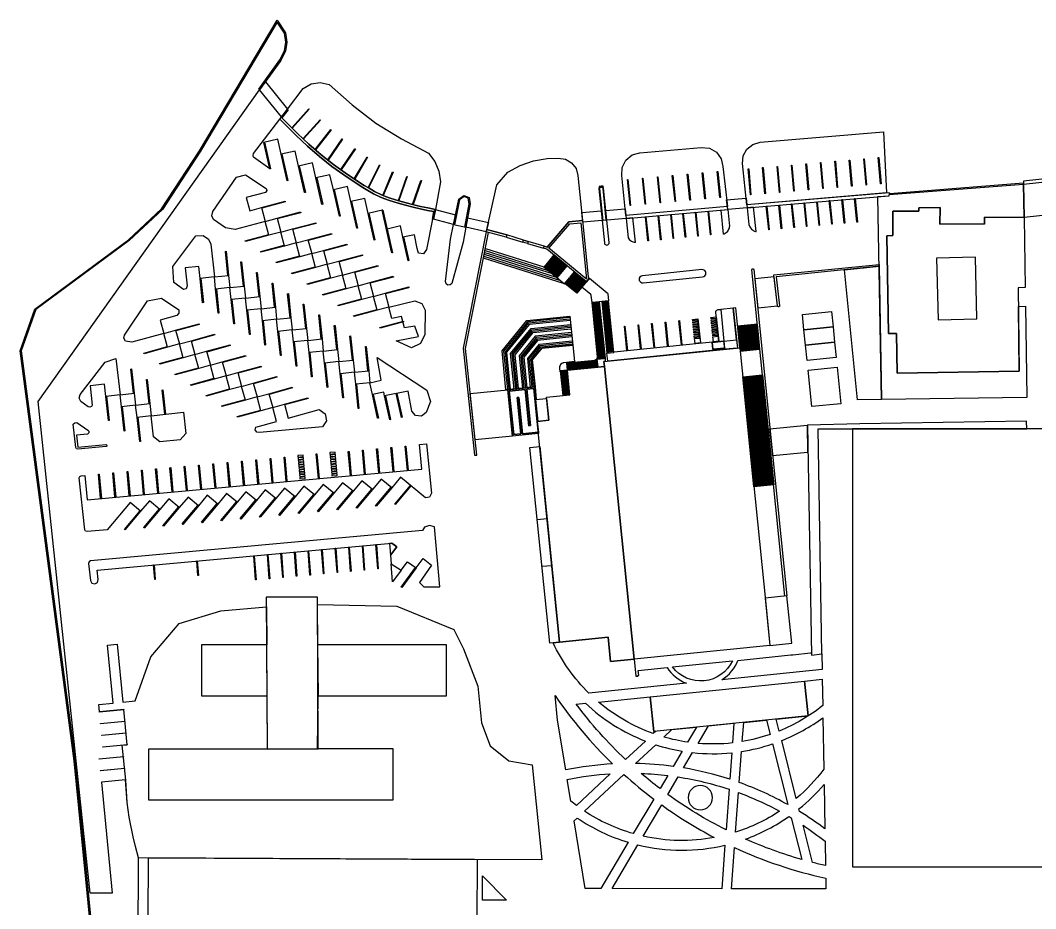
# Model space of a CAD drawing. Header units: centimetres. Extents: x 1797 to 35712, y 12309 to 53018.
# Drawn here: x 1797 to 22662, y 34763 to 53018 of the extents above; entities that cross this region are included whole.
import ezdxf

# ---------------------------------------------------------------- set-up
doc = ezdxf.new("R2010")
doc.units = ezdxf.units.CM
doc.header["$MEASUREMENT"] = 0
for name, color, linetype in [('Classrooms', 1, 'Continuous'), ('Entrance', 2, 'Continuous'), ('Furniture', 2, 'Continuous'), ('Labs', 1, 'Continuous'), ('Meeting rooms', 1, 'Continuous'), ('Offices', 1, 'Continuous'), ('Stairs', 2, 'Continuous'), ('Storage', 40, 'Continuous'), ('Walls', 6, 'Continuous')]:
    doc.layers.add(name, color=color, linetype=linetype)

msp = doc.modelspace()

# ---------------------------------------------------------------- linework, layer by layer
at = {"layer": 'Classrooms'}
msp.add_lwpolyline([(4424, 34565), (4432, 35810), (11183, 35772), (11176, 34527), (4424, 34565)], dxfattribs=at)
at = {"layer": 'Entrance'}
for points in [[(6711, 51588), (6832, 51756), (7286, 51195), (7162, 51031), (6711, 51588)], [(16333, 49129), (16311, 49328), (16711, 49363), (16731, 49164), (16333, 49129)], [(10289, 48930), (10325, 49127), (10738, 49019), (10697, 48823), (10289, 48930)], [(13353, 48867), (13333, 49066), (13731, 49102), (13751, 48902), (13353, 48867)], [(13851, 48911), (13831, 49110), (14229, 49145), (14249, 48946), (13851, 48911)], [(11778, 48560), (12124, 48459), (12135, 48498), (11791, 48608), (11778, 48560)], [(12220, 48432), (12551, 48336), (12562, 48374), (12231, 48470), (12220, 48432)]]:
    msp.add_lwpolyline(points, dxfattribs=at)
at = {"layer": 'Entrance', "elevation": 156}
msp.add_lwpolyline([(10951, 48765), (10987, 48962), (11415, 48863), (11372, 48668), (10951, 48765)], dxfattribs=at)
at = {"layer": 'Furniture'}
for points in [[(7388, 50806), (7381, 50813), (7729, 51200), (7736, 51193)], [(7617, 50583), (7610, 50590), (7956, 50975), (7963, 50968)], [(7865, 50359), (7857, 50365), (8178, 50773), (8186, 50766)], [(8123, 50146), (8115, 50152), (8409, 50580), (8417, 50574)], [(8392, 49945), (8384, 49951), (8673, 50380), (8682, 50374)], [(8669, 49755), (8660, 49761), (8922, 50208), (8931, 50203)], [(18295, 49560), (18285, 49560), (18238, 50094), (18248, 50095)], [(18592, 49585), (18582, 49584), (18535, 50120), (18545, 50121)], [(18889, 49610), (18879, 49609), (18832, 50146), (18842, 50147)], [(19186, 49634), (19176, 49633), (19129, 50173), (19139, 50173)], [(19483, 49659), (19473, 49658), (19426, 50199), (19436, 50199)], [(8954, 49576), (8946, 49581), (9179, 50047), (9188, 50042)], [(9254, 49417), (9244, 49421), (9447, 49902), (9456, 49898)], [(15875, 49348), (15865, 49347), (15810, 49881), (15820, 49882)], [(16182, 49375), (16172, 49374), (16117, 49908), (16127, 49909)], [(16811, 49430), (16801, 49429), (16754, 49964), (16764, 49965)], [(17108, 49456), (17098, 49455), (17051, 49990), (17061, 49991)], [(17404, 49482), (17394, 49481), (17347, 50016), (17357, 50017)], [(17701, 49508), (17691, 49507), (17644, 50042), (17654, 50043)], [(17998, 49534), (17988, 49533), (17941, 50068), (17951, 50069)], [(9576, 49313), (9566, 49316), (9737, 49808), (9746, 49805)], [(9868, 49233), (9858, 49236), (10029, 49729), (10039, 49726)], [(14338, 49213), (14328, 49212), (14273, 49746), (14283, 49747)], [(14646, 49240), (14636, 49239), (14581, 49773), (14591, 49774)], [(14953, 49267), (14943, 49266), (14888, 49800), (14898, 49801)], [(15260, 49294), (15250, 49293), (15195, 49827), (15205, 49828)], [(15568, 49321), (15558, 49320), (15503, 49854), (15513, 49855)], [(6758, 49156), (6754, 49171), (7237, 49300), (7241, 49286)], [(17703, 48760), (17693, 48759), (17643, 49244), (17653, 49245)], [(17962, 48782), (17952, 48782), (17903, 49267), (17912, 49268)], [(18221, 48805), (18211, 48804), (18162, 49290), (18171, 49291)], [(18480, 48828), (18470, 48827), (18421, 49312), (18431, 49313)], [(18739, 48851), (18729, 48850), (18680, 49333), (18690, 49334)], [(18998, 48873), (18988, 48872), (18939, 49355), (18949, 49356)], [(7076, 48936), (7072, 48950), (7555, 49080), (7559, 49065)], [(15470, 48560), (15460, 48559), (15411, 49048), (15421, 49049)], [(15729, 48583), (15719, 48582), (15670, 49071), (15680, 49072)], [(15988, 48609), (15978, 48608), (15929, 49094), (15939, 49094)], [(17185, 48714), (17175, 48713), (17125, 49199), (17135, 49200)], [(17444, 48737), (17434, 48736), (17384, 49221), (17394, 49222)], [(7394, 48716), (7390, 48730), (7873, 48859), (7877, 48845)], [(14704, 48485), (14694, 48484), (14643, 48981), (14653, 48981)], [(14963, 48507), (14953, 48507), (14902, 49003), (14912, 49004)], [(15221, 48535), (15211, 48534), (15162, 49026), (15171, 49027)], [(6424, 48471), (6420, 48486), (6903, 48615), (6907, 48601)], [(7712, 48495), (7708, 48510), (8191, 48639), (8195, 48625)], [(8029, 48275), (8025, 48289), (8508, 48419), (8512, 48404)], [(6078, 47775), (6063, 47773), (6011, 48270), (6026, 48272)], [(6742, 48251), (6738, 48266), (7221, 48395), (7225, 48380)], [(8347, 48055), (8343, 48069), (8826, 48199), (8830, 48184)], [(6398, 47557), (6383, 47556), (6330, 48053), (6345, 48054)], [(7059, 48031), (7056, 48045), (7539, 48175), (7542, 48160)], [(20657, 46861), (21453, 46882), (21422, 48150), (20625, 48130)], [(6718, 47340), (6703, 47338), (6650, 47835), (6665, 47837)], [(7377, 47811), (7373, 47825), (7856, 47954), (7860, 47940)], [(8665, 47834), (8661, 47849), (9144, 47978), (9148, 47964)], [(19491, 45225), (19001, 45218), (18730, 47891), (19444, 47963)], [(5559, 47217), (5544, 47215), (5492, 47713), (5507, 47714)], [(7038, 47122), (7023, 47121), (6970, 47618), (6985, 47619)], [(7695, 47590), (7691, 47605), (8174, 47734), (8178, 47720)], [(8983, 47614), (8979, 47629), (9462, 47758), (9466, 47743)], [(5879, 46999), (5864, 46998), (5811, 47495), (5826, 47497)], [(7357, 46905), (7342, 46903), (7290, 47400), (7305, 47402)], [(8013, 47370), (8009, 47384), (8492, 47514), (8496, 47499)], [(9301, 47394), (9297, 47408), (9780, 47538), (9784, 47523)], [(6199, 46782), (6184, 46780), (6131, 47278), (6146, 47279)], [(7677, 46687), (7662, 46686), (7609, 47183), (7624, 47184)], [(8331, 47150), (8327, 47164), (8810, 47293), (8814, 47279)], [(6518, 46564), (6504, 46563), (6451, 47060), (6466, 47062)], [(7997, 46470), (7982, 46468), (7929, 46965), (7944, 46967)], [(8648, 46929), (8645, 46944), (9128, 47073), (9131, 47059)], [(4991, 46637), (4987, 46651), (5469, 46784), (5473, 46770)], [(6838, 46347), (6823, 46345), (6771, 46843), (6785, 46844)], [(8316, 46252), (8301, 46251), (8249, 46748), (8264, 46749)], [(9191, 46690), (9187, 46705), (9670, 46834), (9674, 46820)], [(14552, 46264), (14542, 46263), (14491, 46760), (14501, 46761)], [(14830, 46292), (14820, 46291), (14770, 46788), (14780, 46789)], [(15109, 46320), (15099, 46319), (15049, 46816), (15059, 46817)], [(15393, 46349), (15383, 46348), (15332, 46845), (15342, 46846)], [(15771, 46387), (15661, 46376), (15651, 46476), (15751, 46486), (15749, 46505), (15649, 46495), (15646, 46525), (15746, 46535), (15744, 46555), (15644, 46545), (15641, 46575), (15741, 46585), (15739, 46605), (15639, 46595), (15636, 46625), (15736, 46635), (15734, 46655), (15634, 46645), (15631, 46674), (15731, 46685), (15729, 46704), (15629, 46694), (15626, 46724), (15726, 46734), (15724, 46754), (15624, 46744), (15621, 46774), (15721, 46784), (15719, 46804), (15619, 46794), (15616, 46824), (15715, 46834), (15713, 46854), (15614, 46844), (15611, 46873), (15720, 46885)], [(16149, 46425), (16039, 46414), (16029, 46514), (16129, 46524), (16127, 46544), (16027, 46534), (16024, 46564), (16124, 46574), (16122, 46594), (16022, 46583), (16019, 46613), (16119, 46623), (16117, 46643), (16017, 46633), (16014, 46663), (16114, 46673), (16112, 46693), (16012, 46683), (16009, 46713), (16109, 46723), (16107, 46743), (16007, 46733), (16004, 46763), (16104, 46773), (16102, 46793), (16002, 46782), (15999, 46812), (16099, 46822), (16097, 46842), (15997, 46832), (15994, 46862), (16094, 46872), (16092, 46892), (15992, 46882), (15989, 46912), (16098, 46923)], [(5310, 46419), (5306, 46433), (5788, 46567), (5792, 46552)], [(7158, 46129), (7143, 46128), (7090, 46625), (7105, 46627)], [(8636, 46035), (8621, 46033), (8568, 46530), (8583, 46532)], [(14273, 46235), (14263, 46234), (14212, 46732), (14222, 46733)], [(5630, 46201), (5626, 46216), (6108, 46349), (6112, 46335)], [(7478, 45912), (7463, 45910), (7410, 46408), (7425, 46409)], [(4342, 46167), (4338, 46181), (4820, 46315), (4824, 46300)], [(5950, 45984), (5946, 45998), (6427, 46132), (6431, 46117)], [(7797, 45694), (7782, 45693), (7730, 46190), (7745, 46192)], [(8956, 45817), (8941, 45816), (8888, 46313), (8903, 46314)], [(4662, 45949), (4658, 45964), (5140, 46097), (5144, 46082)], [(6269, 45766), (6265, 45781), (6747, 45914), (6751, 45899)], [(8117, 45477), (8102, 45475), (8049, 45973), (8064, 45974)], [(4140, 45356), (4125, 45355), (4069, 45852), (4084, 45853)], [(4982, 45731), (4978, 45746), (5460, 45879), (5464, 45865)], [(6589, 45548), (6585, 45563), (7067, 45696), (7071, 45682)], [(8437, 45259), (8422, 45258), (8369, 45755), (8384, 45757)], [(4460, 45141), (4446, 45139), (4390, 45636), (4405, 45637)], [(5301, 45514), (5297, 45528), (5779, 45662), (5783, 45647)], [(8756, 45042), (8742, 45040), (8689, 45538), (8704, 45539)], [(3624, 44796), (3609, 44794), (3553, 45291), (3568, 45292)], [(4781, 44925), (4766, 44923), (4711, 45420), (4726, 45422)], [(5621, 45296), (5617, 45311), (6099, 45444), (6103, 45430)], [(6908, 45331), (6904, 45345), (7386, 45479), (7390, 45464)], [(9155, 44843), (9140, 44840), (9031, 45328), (9045, 45331)], [(9407, 44815), (9392, 44811), (9283, 45299), (9298, 45302)], [(9644, 44862), (9629, 44859), (9520, 45347), (9532, 45349), (9535, 45350)], [(12421, 44774), (12443, 44556), (12114, 44523), (12039, 45269), (12009, 45266), (12084, 44520), (11935, 44505), (11845, 45400), (12173, 45433), (12248, 44687), (12278, 44690), (12203, 45436), (12352, 45452), (12367, 45302)], [(3945, 44580), (3930, 44578), (3874, 45075), (3889, 45077)], [(5941, 45079), (5937, 45093), (6419, 45226), (6423, 45212)], [(7228, 45113), (7224, 45128), (7706, 45261), (7710, 45247)], [(12656, 44799), (12430, 44776), (12385, 45224), (12610, 45247)], [(4265, 44364), (4251, 44362), (4195, 44859), (4210, 44861)], [(6260, 44861), (6256, 44875), (6738, 45009), (6742, 44994)], [(9473, 43742), (9458, 43741), (9413, 44239), (9428, 44240)], [(9767, 43769), (9752, 43768), (9707, 44265), (9722, 44267)], [(7276, 43552), (7277, 43542), (7262, 43541), (7217, 44039), (7232, 44040)], [(7935, 43602), (7925, 43601), (7879, 44109), (7888, 44110)], [(8597, 43662), (8582, 43661), (8537, 44159), (8552, 44160)], [(8886, 43688), (8871, 43687), (8826, 44185), (8840, 44186)], [(9180, 43715), (9165, 43714), (9119, 44212), (9134, 44213)], [(4932, 43328), (4917, 43327), (4872, 43824), (4887, 43826)], [(5226, 43355), (5211, 43353), (5166, 43851), (5181, 43853)], [(5520, 43382), (5505, 43380), (5459, 43878), (5474, 43879)], [(5813, 43408), (5799, 43407), (5753, 43905), (5768, 43906)], [(6107, 43435), (6092, 43434), (6047, 43932), (6062, 43933)], [(6401, 43462), (6386, 43461), (6341, 43959), (6356, 43960)], [(6695, 43489), (6680, 43487), (6635, 43985), (6650, 43987)], [(6989, 43516), (6974, 43514), (6928, 44012), (6943, 44014)], [(3463, 43194), (3448, 43192), (3403, 43690), (3418, 43692)], [(3757, 43221), (3742, 43219), (3697, 43717), (3712, 43719)], [(4051, 43247), (4036, 43246), (3991, 43744), (4006, 43745)], [(4345, 43274), (4330, 43273), (4284, 43771), (4299, 43772)], [(4638, 43301), (4623, 43300), (4578, 43798), (4593, 43799)], [(9107, 43031), (9095, 43040), (9417, 43423), (9428, 43414)], [(9503, 43068), (9492, 43078), (9813, 43460), (9825, 43451)], [(6725, 42807), (6714, 42817), (7035, 43200), (7047, 43190)], [(7122, 42844), (7111, 42854), (7432, 43237), (7444, 43227)], [(7519, 42882), (7508, 42891), (7829, 43274), (7841, 43265)], [(7916, 42919), (7904, 42929), (8226, 43311), (8237, 43302)], [(8313, 42956), (8301, 42966), (8623, 43349), (8634, 43339)], [(8710, 42994), (8698, 43003), (9020, 43386), (9031, 43376)], [(4741, 42621), (4729, 42631), (5051, 43013), (5062, 43004)], [(5138, 42658), (5126, 42668), (5448, 43051), (5459, 43041)], [(5535, 42695), (5523, 42705), (5845, 43088), (5856, 43078)], [(5932, 42733), (5920, 42742), (6241, 43125), (6253, 43116)], [(6328, 42770), (6317, 42780), (6638, 43162), (6650, 43153)], [(3947, 42546), (3936, 42556), (4257, 42939), (4269, 42929)], [(4344, 42584), (4333, 42593), (4654, 42976), (4666, 42967)], [(8315, 41670), (8305, 41670), (8268, 42168), (8278, 42169)], [(8594, 41696), (8584, 41695), (8547, 42194), (8557, 42194)], [(8873, 41721), (8863, 41720), (8826, 42219), (8836, 42220)], [(9152, 41747), (9142, 41746), (9105, 42244), (9115, 42245)], [(6642, 41517), (6632, 41517), (6595, 42015), (6605, 42016)], [(6921, 41543), (6911, 41542), (6874, 42041), (6884, 42042)], [(7199, 41568), (7189, 41568), (7153, 42066), (7163, 42067)], [(7478, 41594), (7468, 41593), (7432, 42092), (7442, 42093)], [(7757, 41619), (7747, 41619), (7711, 42117), (7720, 42118)], [(8036, 41645), (8026, 41644), (7989, 42143), (7999, 42143)], [(4569, 41529), (4559, 41528), (4537, 41827), (4547, 41828)], [(5456, 41610), (5446, 41609), (5424, 41908), (5434, 41909)], [(9442, 41478), (9415, 41847), (9621, 41717)], [(9638, 41361), (9626, 41369), (9921, 41773), (9933, 41764)], [(3424, 38798), (3423, 38808), (3921, 38857), (3922, 38847)], [(3448, 38559), (3447, 38569), (3944, 38618), (3945, 38608)], [(3471, 38321), (3470, 38331), (3968, 38379), (3969, 38369)], [(3494, 38082), (3493, 38092), (3991, 38140), (3992, 38130)], [(3418, 37833), (3417, 37843), (3915, 37892), (3916, 37882)], [(3442, 37594), (3441, 37604), (3938, 37653), (3939, 37643)]]:
    msp.add_lwpolyline(points, close=True, dxfattribs=at)
for points, elevation in [([(6939, 49967), (6924, 49964), (6801, 50510), (6816, 50513), (6939, 49967)], 6765), ([(7296, 49724), (7282, 49721), (7158, 50266), (7173, 50269), (7296, 49724)], 14894), ([(7654, 49480), (7639, 49477), (7516, 50023), (7530, 50026), (7654, 49480)], 23023), ([(8011, 49237), (7996, 49234), (7873, 49779), (7888, 49783), (8011, 49237)], 31152), ([(8369, 48994), (8354, 48990), (8231, 49536), (8245, 49539), (8369, 48994)], 39281), ([(8726, 48750), (8711, 48747), (8588, 49292), (8603, 49296), (8726, 48750)], 47410), ([(9083, 48507), (9069, 48503), (8945, 49049), (8960, 49052), (9083, 48507)], 55539), ([(9441, 48263), (9426, 48260), (9233, 49114), (9248, 49117), (9441, 48263)], 63610), ([(9446, 48241), (9431, 48237), (9321, 48725), (9336, 48729), (9446, 48241)], 13531), ([(11421, 48655), (11372, 48668), (10894, 46278), (11127, 44080), (11177, 44085), (10944, 46276), (11421, 48655)], 173), ([(9784, 48081), (9770, 48078), (9660, 48565), (9674, 48568), (9784, 48081)], -10), ([(7500, 44074), (7503, 44044), (7612, 44054), (7610, 44084), (7500, 44074)], 9), ([(7505, 44025), (7507, 43995), (7617, 44005), (7614, 44035), (7505, 44025)], 9), ([(8157, 44134), (8160, 44104), (8270, 44114), (8267, 44144), (8157, 44134)], 9), ([(8162, 44084), (8165, 44054), (8274, 44064), (8271, 44094), (8162, 44084)], 9), ([(8166, 44035), (8169, 44005), (8279, 44015), (8276, 44045), (8166, 44035)], 9), ([(7509, 43975), (7512, 43945), (7621, 43955), (7619, 43985), (7509, 43975)], 9), ([(7514, 43925), (7516, 43895), (7626, 43905), (7623, 43935), (7514, 43925)], 9), ([(7518, 43875), (7521, 43845), (7630, 43855), (7628, 43885), (7518, 43875)], 9), ([(7523, 43825), (7525, 43796), (7635, 43805), (7632, 43835), (7523, 43825)], 9), ([(8171, 43985), (8174, 43955), (8283, 43965), (8281, 43995), (8171, 43985)], 9), ([(8175, 43935), (8178, 43905), (8288, 43915), (8285, 43945), (8175, 43935)], 9), ([(8180, 43885), (8183, 43855), (8292, 43865), (8290, 43895), (8180, 43885)], 9), ([(8185, 43835), (8187, 43805), (8297, 43815), (8294, 43845), (8185, 43835)], 9), ([(7527, 43776), (7530, 43746), (7640, 43756), (7637, 43786), (7527, 43776)], 9), ([(7532, 43726), (7535, 43696), (7644, 43706), (7641, 43736), (7532, 43726)], 9), ([(7536, 43676), (7539, 43646), (7649, 43656), (7646, 43686), (7536, 43676)], 9), ([(7541, 43626), (7544, 43596), (7653, 43606), (7650, 43636), (7541, 43626)], 9), ([(8189, 43786), (8192, 43756), (8301, 43766), (8299, 43796), (8189, 43786)], 9), ([(8194, 43736), (8196, 43706), (8306, 43716), (8303, 43746), (8194, 43736)], 9), ([(8198, 43686), (8201, 43656), (8310, 43666), (8308, 43696), (8198, 43686)], 9), ([(9402, 42024), (9534, 42200), (9434, 42275), (9384, 42270), (9402, 42024)], -9666)]:
    msp.add_lwpolyline(points, dxfattribs=dict(at, elevation=elevation))
for points in [[(18274, 39677), (16215, 39468, 0.160677), (16544, 39866), (17632, 39976), (17672, 39980), (17673, 39978), (18033, 40020), (18041, 40021), (18055, 40023), (18056, 39975), (18268, 39997)], [(17393, 38414), (17331, 38660), (17984, 38726), (17912, 39439), (18277, 39476), (18286, 38935, -0.071569)], [(13969, 37738, 0.036595), (13004, 37615), (12836, 38640), (12785, 39141, 0.050632)], [(14816, 38405), (14857, 38409), (14804, 38360, -0.090232), (13679, 39010), (14743, 39118)], [(14641, 38207), (14236, 37829, -0.043162), (13220, 38964), (13409, 38983, 0.095873)], [(17205, 38343, -0.040724), (16633, 38198), (16662, 38592), (17130, 38639)], [(18308, 37630, -0.057117), (17743, 37026), (17443, 38218, 0.063484), (18291, 38687)], [(15507, 38185, -0.034198), (15022, 38290), (15185, 38442), (15689, 38493)], [(16430, 38169, -0.048724), (15724, 38160), (15937, 38518), (16460, 38572)], [(15212, 37687, 0.029121), (14440, 37746), (14853, 38132, 0.036579), (15397, 38000)], [(17569, 36901, 0.041271), (16571, 37356), (16618, 37993, 0.042839), (17254, 38149)], [(16375, 37422, 0.036804), (15425, 37655), (15612, 37970, 0.052585), (16415, 37967)], [(13224, 36884, -0.009979), (13110, 36973), (13037, 37418, -0.034593), (13921, 37535)], [(14393, 36305, -0.076422), (13391, 36766), (14200, 37522, 0.021913), (14814, 37015)], [(14942, 37231, -0.014058), (14555, 37543, -0.021232), (15101, 37500)], [(16360, 37217), (16299, 36382, -0.039674), (15103, 37111), (15316, 37470, -0.041709)], [(15520, 37045, 1), (16020, 37045, 1)], [(16496, 36335), (16556, 37148, -0.035862), (17398, 36767, -0.069183)], [(18329, 36405, 0.02361), (17811, 36759), (17797, 36812, 0.047173), (18314, 37315)], [(16058, 36225, -0.101834), (14595, 36253), (14976, 36895, 0.035077)], [(13724, 35175), (13404, 35175), (13176, 36566), (13241, 36626, 0.07614), (14288, 36127)], [(17853, 35773, -0.034811), (16698, 36193, 0.066032), (17592, 36657, -0.002023), (17637, 36631)], [(18342, 35648, -0.007782), (18075, 35712), (17882, 36476, -0.021624), (18334, 36149)], [(16210, 35174), (13957, 35175), (14488, 36072, 0.118303), (16276, 36067)], [(18346, 35390), (18350, 35174), (16411, 35174), (16473, 36020, 0.05454)]]:
    msp.add_lwpolyline(points, format="xyb", close=True, dxfattribs=at)
msp.add_lwpolyline([(11786, 34936), (11294, 34938), (11297, 35435), (11786, 34936)], dxfattribs=at)
at = {"layer": 'Labs'}
for points in [[(6869, 38038), (7916, 38048), (7906, 41162), (6851, 41162), (6869, 38038)], [(4432, 37000), (9457, 37000), (9457, 38048), (7902, 38048), (6869, 38038), (4432, 38038), (4432, 37000)]]:
    msp.add_lwpolyline(points, dxfattribs=at)
for points in [[(5521, 39135), (6869, 39135), (6860, 40182), (5521, 40182)], [(7916, 39135), (10556, 39135), (10556, 40182), (7906, 40182)]]:
    msp.add_lwpolyline(points, close=True, dxfattribs=at)
at = {"layer": 'Meeting rooms'}
for points in [[(22319, 45809), (19814, 45767), (19799, 46579), (19639, 46579), (19605, 48587), (19726, 48594), (19724, 49096), (20258, 49097), (20261, 49165), (20699, 49169), (20694, 48830), (21612, 48833), (21612, 48971), (22422, 48966), (22443, 47529), (22301, 47521), (22319, 45809)], [(14408, 39891), (13925, 39842), (13875, 40339), (12880, 40238), (12420, 44775), (12656, 44799), (12608, 45271), (13092, 45321), (13040, 45829), (13799, 45906), (14408, 39891)], [(17102, 41144), (17200, 40174), (17648, 40219), (17550, 41189), (17102, 41144)]]:
    msp.add_lwpolyline(points, dxfattribs=at)
msp.add_lwpolyline([(17121, 40960), (17200, 40174), (14408, 39891), (13799, 45906), (13789, 46005), (16580, 46288)], close=True, dxfattribs=at)
at = {"layer": 'Offices'}
msp.add_lwpolyline([(17984, 38726), (14816, 38405), (14743, 39118), (17912, 39439)], close=True, dxfattribs=at)
at = {"layer": 'Stairs'}
for p, q in [((11332, 48211), (12810, 47743)), ((11340, 48250), (12726, 47812)), ((11348, 48290), (12642, 47880)), ((11324, 48172), (12894, 47674)), ((12568, 47953), (12764, 48193)), ((12580, 47944), (12776, 48184)), ((12592, 47934), (12788, 48174)), ((12603, 47925), (12799, 48165)), ((12615, 47915), (12811, 48156)), ((12627, 47906), (12823, 48146)), ((12638, 47896), (12834, 48137)), ((12650, 47887), (12846, 48127)), ((12661, 47877), (12857, 48118)), ((12673, 47868), (12869, 48108)), ((12685, 47858), (12881, 48099)), ((12696, 47849), (12892, 48089)), ((12708, 47839), (12904, 48080)), ((12720, 47830), (12916, 48070)), ((12731, 47820), (12927, 48061)), ((12743, 47811), (12939, 48051)), ((12754, 47802), (12950, 48042)), ((12766, 47792), (12962, 48032)), ((12778, 47783), (12974, 48023)), ((12789, 47773), (12985, 48013)), ((12801, 47764), (12997, 48004)), ((12813, 47754), (13009, 47994)), ((12824, 47745), (13020, 47985)), ((12832, 47738), (13028, 47978)), ((13092, 47733), (13187, 47849)), ((13104, 47723), (13198, 47839)), ((13104, 47723), (13198, 47839)), ((13115, 47714), (13210, 47830)), ((13115, 47714), (13210, 47830)), ((13127, 47704), (13222, 47820)), ((13127, 47704), (13222, 47820)), ((13138, 47695), (13233, 47811)), ((13150, 47685), (13245, 47801)), ((13162, 47676), (13256, 47792)), ((13173, 47666), (13268, 47783)), ((12990, 47609), (13085, 47726)), ((13002, 47600), (13096, 47716)), ((13013, 47590), (13108, 47707)), ((13025, 47581), (13120, 47697)), ((13037, 47571), (13131, 47688)), ((13048, 47562), (13143, 47678)), ((13060, 47552), (13155, 47669)), ((13071, 47543), (13166, 47659)), ((13083, 47533), (13178, 47650)), ((13095, 47524), (13189, 47640)), ((13106, 47514), (13201, 47631)), ((13118, 47505), (13213, 47621)), ((13129, 47496), (13224, 47612)), ((13141, 47486), (13236, 47602)), ((13153, 47477), (13248, 47593)), ((13164, 47467), (13259, 47583)), ((13176, 47458), (13271, 47574)), ((13185, 47657), (13280, 47773)), ((13197, 47647), (13291, 47764)), ((13208, 47638), (13303, 47754)), ((13220, 47628), (13315, 47745)), ((13231, 47619), (13326, 47735)), ((13243, 47609), (13338, 47726)), ((13255, 47600), (13349, 47716)), ((13266, 47590), (13361, 47707)), ((13278, 47581), (13373, 47697)), ((13289, 47571), (13384, 47688)), ((13289, 47571), (13384, 47688)), ((13301, 47562), (13396, 47678)), ((13313, 47553), (13408, 47669)), ((13324, 47543), (13419, 47659)), ((13188, 47448), (13282, 47564)), ((13199, 47439), (13294, 47555)), ((13211, 47429), (13306, 47545)), ((13222, 47420), (13317, 47536)), ((13695, 47222), (13546, 47207)), ((13697, 47207), (13548, 47192)), ((13698, 47192), (13549, 47177)), ((13700, 47177), (13551, 47162)), ((13701, 47162), (13552, 47147)), ((13885, 47238), (13745, 47224)), ((13886, 47223), (13747, 47209)), ((13888, 47208), (13748, 47194)), ((13889, 47193), (13750, 47179)), ((13891, 47179), (13751, 47165)), ((13892, 47164), (13753, 47150)), ((13703, 47147), (13554, 47132)), ((13704, 47133), (13555, 47117)), ((13706, 47118), (13557, 47102)), ((13707, 47103), (13558, 47088)), ((13709, 47088), (13560, 47073)), ((13710, 47073), (13561, 47058)), ((13712, 47058), (13563, 47043)), ((13713, 47043), (13564, 47028)), ((13715, 47028), (13566, 47013)), ((13717, 47013), (13567, 46998)), ((13718, 46998), (13569, 46983)), ((13720, 46983), (13570, 46968)), ((13721, 46968), (13572, 46953)), ((13723, 46953), (13573, 46938)), ((13894, 47149), (13754, 47135)), ((13895, 47134), (13756, 47120)), ((13897, 47119), (13757, 47105)), ((13898, 47104), (13759, 47090)), ((13900, 47089), (13760, 47075)), ((13901, 47075), (13762, 47060)), ((13903, 47060), (13763, 47046)), ((13904, 47045), (13765, 47031)), ((13906, 47030), (13767, 47016)), ((13907, 47015), (13768, 47001)), ((13909, 47000), (13770, 46986)), ((13910, 46985), (13771, 46971)), ((13912, 46970), (13773, 46956)), ((13913, 46955), (13774, 46941)), ((13724, 46939), (13575, 46923)), ((13726, 46924), (13576, 46908)), ((13727, 46909), (13578, 46894)), ((13729, 46894), (13579, 46879)), ((13730, 46879), (13581, 46864)), ((13732, 46864), (13582, 46849)), ((13733, 46849), (13584, 46834)), ((13735, 46834), (13585, 46819)), ((13736, 46819), (13587, 46804)), ((13738, 46804), (13588, 46789)), ((13739, 46789), (13590, 46774)), ((13741, 46774), (13591, 46759)), ((13742, 46759), (13593, 46744)), ((13744, 46745), (13594, 46729)), ((13915, 46940), (13776, 46926)), ((13916, 46925), (13777, 46911)), ((13918, 46910), (13779, 46896)), ((13919, 46895), (13780, 46881)), ((13921, 46881), (13782, 46866)), ((13922, 46866), (13783, 46852)), ((13924, 46851), (13785, 46837)), ((13925, 46836), (13786, 46822)), ((13927, 46821), (13788, 46807)), ((13928, 46806), (13789, 46792)), ((13930, 46791), (13791, 46777)), ((13932, 46776), (13792, 46762)), ((13933, 46761), (13794, 46747)), ((13935, 46746), (13795, 46732)), ((16536, 46725), (16944, 46766)), ((16538, 46706), (16946, 46747)), ((13745, 46730), (13596, 46714)), ((13747, 46715), (13598, 46700)), ((13748, 46700), (13599, 46685)), ((13750, 46685), (13601, 46670)), ((13751, 46670), (13602, 46655)), ((13753, 46655), (13604, 46640)), ((13754, 46640), (13605, 46625)), ((13756, 46625), (13607, 46610)), ((13757, 46610), (13608, 46595)), ((13759, 46595), (13610, 46580)), ((13760, 46580), (13611, 46565)), ((13762, 46565), (13613, 46550)), ((13763, 46551), (13614, 46535)), ((13765, 46536), (13616, 46520)), ((13936, 46731), (13797, 46717)), ((13938, 46716), (13798, 46702)), ((13939, 46701), (13800, 46687)), ((13941, 46687), (13801, 46672)), ((13942, 46672), (13803, 46657)), ((13944, 46657), (13804, 46643)), ((13945, 46642), (13806, 46628)), ((13947, 46627), (13807, 46613)), ((13948, 46612), (13809, 46598)), ((13950, 46598), (13810, 46583)), ((13951, 46583), (13812, 46568)), ((13953, 46568), (13813, 46554)), ((13954, 46553), (13815, 46539)), ((13956, 46538), (13816, 46524)), ((16540, 46687), (16948, 46728)), ((16542, 46668), (16950, 46709)), ((16544, 46649), (16952, 46690)), ((16546, 46630), (16954, 46672)), ((16548, 46611), (16956, 46653)), ((16550, 46592), (16958, 46634)), ((16552, 46573), (16959, 46615)), ((16553, 46554), (16961, 46596)), ((16555, 46535), (16963, 46577)), ((16557, 46516), (16965, 46558)), ((16559, 46498), (16967, 46539)), ((13766, 46521), (13617, 46506)), ((13768, 46506), (13619, 46491)), ((13769, 46491), (13620, 46476)), ((13771, 46476), (13622, 46461)), ((13772, 46461), (13623, 46446)), ((13774, 46446), (13625, 46431)), ((13775, 46431), (13626, 46416)), ((13777, 46416), (13628, 46401)), ((13779, 46401), (13629, 46386)), ((13780, 46386), (13631, 46371)), ((13782, 46371), (13632, 46356)), ((13783, 46357), (13634, 46341)), ((13785, 46342), (13635, 46326)), ((13786, 46327), (13637, 46312)), ((13957, 46523), (13818, 46509)), ((13959, 46508), (13819, 46494)), ((13960, 46493), (13821, 46479)), ((13962, 46478), (13822, 46464)), ((13963, 46463), (13824, 46449)), ((13965, 46448), (13825, 46434)), ((13966, 46433), (13827, 46419)), ((13968, 46418), (13828, 46404)), ((13969, 46404), (13830, 46389)), ((13971, 46389), (13831, 46374)), ((13972, 46374), (13833, 46360)), ((13974, 46359), (13835, 46345)), ((13975, 46344), (13836, 46330)), ((13977, 46329), (13838, 46315)), ((16561, 46479), (16969, 46520)), ((16563, 46460), (16971, 46501)), ((16565, 46441), (16973, 46482)), ((16567, 46422), (16975, 46463)), ((16569, 46403), (16977, 46444)), ((16571, 46384), (16979, 46425)), ((16573, 46365), (16981, 46406)), ((16575, 46346), (16983, 46387)), ((16577, 46327), (16984, 46368)), ((16578, 46308), (16986, 46349)), ((16580, 46289), (16988, 46330)), ((13788, 46312), (13638, 46297)), ((13789, 46297), (13640, 46282)), ((13791, 46282), (13641, 46267)), ((13792, 46267), (13643, 46252)), ((13794, 46252), (13644, 46237)), ((13795, 46237), (13646, 46222)), ((13797, 46222), (13647, 46207)), ((13798, 46207), (13649, 46192)), ((13800, 46192), (13650, 46177)), ((13801, 46177), (13652, 46162)), ((13803, 46162), (13653, 46147)), ((13804, 46148), (13655, 46132)), ((13806, 46133), (13657, 46118)), ((13807, 46118), (13658, 46103)), ((13978, 46314), (13839, 46300)), ((13980, 46299), (13841, 46285)), ((13981, 46284), (13842, 46270)), ((13983, 46269), (13844, 46255)), ((13984, 46254), (13845, 46240)), ((13986, 46239), (13847, 46225)), ((13987, 46224), (13848, 46210)), ((13989, 46210), (13850, 46195)), ((16582, 46270), (16990, 46311)), ((16584, 46251), (16992, 46292)), ((16586, 46232), (16994, 46274)), ((13040, 45980), (13055, 45830)), ((13055, 45981), (13070, 45832)), ((13070, 45983), (13085, 45833)), ((13085, 45984), (13100, 45835)), ((13100, 45986), (13115, 45836)), ((13115, 45987), (13130, 45838)), ((13130, 45989), (13145, 45839)), ((13144, 45990), (13160, 45841)), ((13159, 45992), (13174, 45843)), ((13174, 45993), (13189, 45844)), ((13189, 45995), (13204, 45846)), ((13204, 45996), (13219, 45847)), ((13219, 45998), (13234, 45849)), ((13234, 45999), (13249, 45850)), ((13249, 46001), (13264, 45852)), ((13264, 46002), (13279, 45853)), ((13279, 46004), (13294, 45855)), ((13294, 46005), (13309, 45856)), ((13309, 46007), (13324, 45858)), ((13324, 46008), (13339, 45859)), ((13338, 46010), (13354, 45861)), ((13353, 46011), (13368, 45862)), ((13366, 46013), (13381, 45863)), ((13381, 46014), (13396, 45865)), ((13395, 46016), (13411, 45866)), ((13410, 46017), (13426, 45868)), ((13425, 46019), (13440, 45869)), ((13440, 46020), (13455, 45871)), ((13455, 46022), (13470, 45872)), ((13470, 46023), (13485, 45874)), ((13485, 46025), (13500, 45876)), ((13500, 46026), (13515, 45877)), ((13515, 46028), (13530, 45879)), ((13530, 46029), (13545, 45880)), ((13545, 46031), (13560, 45882)), ((13560, 46032), (13575, 45883)), ((13575, 46034), (13590, 45885)), ((13589, 46035), (13605, 45886)), ((13604, 46037), (13620, 45888)), ((13619, 46042), (13634, 45889)), ((13633, 46050), (13649, 45891)), ((13810, 46088), (13651, 46072)), ((13809, 46103), (13656, 46087)), ((13042, 45814), (12893, 45799)), ((13044, 45799), (12894, 45784)), ((13045, 45784), (12896, 45769)), ((13047, 45769), (12897, 45754)), ((13048, 45754), (12899, 45739)), ((13050, 45739), (12900, 45724)), ((13051, 45724), (12902, 45709)), ((13051, 45724), (12902, 45709)), ((13051, 45724), (12902, 45709)), ((13053, 45710), (12903, 45694)), ((13054, 45695), (12905, 45679)), ((16642, 45683), (17050, 45724)), ((16644, 45664), (17052, 45705)), ((13056, 45680), (12906, 45665)), ((13057, 45665), (12908, 45650)), ((13059, 45650), (12909, 45635)), ((13060, 45635), (12911, 45620)), ((13062, 45620), (12912, 45605)), ((13063, 45605), (12914, 45590)), ((13065, 45590), (12915, 45575)), ((13066, 45575), (12917, 45560)), ((13066, 45575), (12917, 45560)), ((13066, 45575), (12917, 45560)), ((13068, 45560), (12918, 45545)), ((13069, 45545), (12920, 45530)), ((13071, 45530), (12921, 45515)), ((13072, 45516), (12923, 45500)), ((13074, 45501), (12925, 45485)), ((13075, 45486), (12926, 45471)), ((16646, 45645), (17054, 45686)), ((16648, 45626), (17056, 45667)), ((16650, 45607), (17057, 45648)), ((16651, 45588), (17059, 45629)), ((16653, 45569), (17061, 45610)), ((16655, 45550), (17063, 45591)), ((16657, 45531), (17065, 45572)), ((16659, 45512), (17067, 45553)), ((16661, 45493), (17069, 45534)), ((16663, 45474), (17071, 45515)), ((16665, 45455), (17073, 45496)), ((13077, 45471), (12928, 45456)), ((13078, 45456), (12929, 45441)), ((13080, 45441), (12931, 45426)), ((13081, 45426), (12932, 45411)), ((13081, 45426), (12932, 45411)), ((13081, 45426), (12932, 45411)), ((13083, 45411), (12934, 45396)), ((13084, 45396), (12935, 45381)), ((13086, 45381), (12937, 45366)), ((13087, 45366), (12938, 45351)), ((13089, 45351), (12940, 45336)), ((13090, 45336), (12941, 45321)), ((13092, 45322), (12943, 45306)), ((16667, 45436), (17075, 45477)), ((16669, 45417), (17077, 45459)), ((16671, 45398), (17079, 45440)), ((16673, 45379), (17080, 45421)), ((16675, 45360), (17082, 45402)), ((16676, 45341), (17084, 45383)), ((16678, 45322), (17086, 45364)), ((16680, 45303), (17088, 45345)), ((16682, 45285), (17090, 45326)), ((16684, 45266), (17092, 45307)), ((16686, 45247), (17094, 45288)), ((16688, 45228), (17096, 45269)), ((16690, 45209), (17098, 45250)), ((16692, 45190), (17100, 45231)), ((16694, 45171), (17102, 45212)), ((16696, 45152), (17104, 45193)), ((16698, 45133), (17105, 45174)), ((16699, 45114), (17107, 45155)), ((16701, 45095), (17109, 45136)), ((16703, 45076), (17111, 45117)), ((16705, 45057), (17113, 45098)), ((16707, 45038), (17115, 45079)), ((16709, 45019), (17117, 45061)), ((16711, 45000), (17119, 45042)), ((16713, 44981), (17121, 45023)), ((16715, 44962), (17123, 45004)), ((16717, 44943), (17125, 44985)), ((16719, 44924), (17127, 44966)), ((16721, 44905), (17129, 44947)), ((16723, 44887), (17130, 44928)), ((16724, 44868), (17132, 44909)), ((16726, 44849), (17134, 44890)), ((16728, 44830), (17136, 44871)), ((16730, 44811), (17138, 44852)), ((16732, 44792), (17140, 44833)), ((16734, 44773), (17142, 44814)), ((16736, 44754), (17144, 44795)), ((16738, 44735), (17146, 44776)), ((16740, 44716), (17148, 44757)), ((16742, 44697), (17150, 44738)), ((16744, 44678), (17152, 44719)), ((16746, 44659), (17153, 44700)), ((16748, 44640), (17155, 44681)), ((16749, 44621), (17157, 44663)), ((16751, 44602), (17159, 44644)), ((16753, 44583), (17161, 44625)), ((16755, 44564), (17163, 44606)), ((16757, 44545), (17165, 44587)), ((16759, 44526), (17167, 44568)), ((16761, 44507), (17169, 44549)), ((16763, 44488), (17171, 44530)), ((16765, 44470), (17173, 44511)), ((16767, 44451), (17175, 44492)), ((16769, 44432), (17177, 44473)), ((16771, 44413), (17178, 44454)), ((16772, 44394), (17180, 44435)), ((16774, 44375), (17182, 44416)), ((16776, 44356), (17184, 44397)), ((16778, 44337), (17186, 44378)), ((16780, 44318), (17188, 44359)), ((16782, 44299), (17190, 44340)), ((16784, 44280), (17192, 44321)), ((16786, 44261), (17194, 44302)), ((16788, 44242), (17196, 44283)), ((16790, 44223), (17198, 44265)), ((16792, 44204), (17200, 44246)), ((16794, 44185), (17202, 44227)), ((16796, 44166), (17203, 44208)), ((16797, 44147), (17205, 44189)), ((16799, 44128), (17207, 44170)), ((16801, 44109), (17209, 44151)), ((16803, 44090), (17211, 44132)), ((16805, 44072), (17213, 44113)), ((16807, 44053), (17215, 44094)), ((16809, 44034), (17217, 44075)), ((16811, 44015), (17219, 44056)), ((16813, 43996), (17221, 44037)), ((16815, 43977), (17223, 44018)), ((16817, 43958), (17225, 43999)), ((16819, 43939), (17226, 43980)), ((16821, 43920), (17228, 43961)), ((16822, 43901), (17230, 43942)), ((16824, 43882), (17232, 43923)), ((16826, 43863), (17234, 43904)), ((16828, 43844), (17236, 43885)), ((16830, 43825), (17238, 43866)), ((16832, 43806), (17240, 43848)), ((16834, 43787), (17242, 43829)), ((16836, 43768), (17244, 43810)), ((16838, 43749), (17246, 43791)), ((16840, 43730), (17248, 43772)), ((16842, 43711), (17250, 43753)), ((16844, 43692), (17251, 43734)), ((16845, 43674), (17253, 43715)), ((16847, 43655), (17255, 43696)), ((16849, 43636), (17257, 43677)), ((16851, 43617), (17259, 43658)), ((16853, 43598), (17261, 43639)), ((16855, 43579), (17263, 43620)), ((16857, 43560), (17265, 43601)), ((16859, 43541), (17267, 43582)), ((16861, 43522), (17269, 43563)), ((16863, 43503), (17271, 43544)), ((16865, 43484), (17273, 43525)), ((16867, 43465), (17275, 43506)), ((16869, 43446), (17276, 43487)), ((12623, 42772), (12420, 42752)), ((12721, 41811), (12517, 41791))]:
    msp.add_line(p, q, dxfattribs=at)
for points in [[(3961, 37414), (3464, 37365), (3687, 35085), (3233, 35085), (2167, 45188), (6711, 51588), (6698, 51605), (7130, 52206), (7224, 52389), (7252, 52571), (7226, 52752), (7073, 52980), (5497, 50329), (4716, 49130), (4035, 48495), (2114, 47072), (1817, 46227), (2923, 37800), (3460, 32355)], [(22412, 49652), (22422, 48966), (21611, 48971), (21612, 48827), (20694, 48830), (20699, 49169), (20261, 49165), (20258, 49097), (19724, 49096), (19726, 48594), (19605, 48587), (19639, 46579), (19799, 46579), (19814, 45767), (22319, 45809), (22305, 47134), (22449, 47144), (22477, 45264), (19491, 45225), (19419, 49394), (19651, 49414), (19654, 49435), (22412, 49652)], [(16198, 49117), (16333, 49129), (16367, 48790), (16365, 48767), (16360, 48745), (16352, 48723), (16342, 48703), (16330, 48683), (16316, 48666), (16300, 48650), (16282, 48636), (16261, 48623), (16248, 48622), (16198, 49117)], [(16866, 49176), (16731, 49164), (16769, 48821), (16786, 48777), (16803, 48751), (16822, 48729), (16840, 48713), (16857, 48702), (16883, 48688), (16907, 48679), (16921, 48681), (16866, 49176)], [(13751, 48902), (13798, 48444), (13804, 48423), (13815, 48411), (13833, 48402), (13852, 48400), (13870, 48405), (13883, 48415), (13895, 48432), (13897, 48454), (13851, 48911), (13751, 48902)], [(14384, 48958), (14249, 48946), (14290, 48545), (14302, 48526), (14317, 48510), (14333, 48495), (14353, 48482), (14371, 48473), (14390, 48466), (14412, 48460), (14435, 48459), (14384, 48958)], [(11316, 48132), (11355, 48329), (12558, 47949), (12978, 47606), (11316, 48132)], [(12565, 47956), (12836, 47735), (13032, 47975), (12761, 48197), (12565, 47956)], [(19443, 48003), (19444, 47963), (17329, 47749), (17399, 47153), (17399, 47147), (17397, 47144), (17395, 47140), (17392, 47137), (17389, 47134), (17386, 47133), (17382, 47132), (17377, 47131), (17372, 47132), (17369, 47134), (17365, 47136), (17363, 47138), (17361, 47142), (17360, 47145), (17359, 47149), (17284, 47785), (19443, 48003)], [(13088, 47736), (13183, 47852), (13431, 47650), (13336, 47534), (13088, 47736)], [(15818, 47744), (15842, 47751), (15865, 47768), (15881, 47793), (15885, 47810), (15884, 47833), (15875, 47856), (15860, 47875), (15832, 47891), (15803, 47894), (14580, 47770), (14552, 47761), (14528, 47740), (14517, 47718), (14513, 47694), (14516, 47671), (14524, 47655), (14545, 47634), (14570, 47622), (14595, 47620), (15818, 47744)], [(17550, 41189), (17510, 41185), (16830, 47891), (16830, 47898), (16833, 47904), (16837, 47908), (16843, 47912), (16849, 47913), (16856, 47912), (16862, 47909), (16866, 47905), (16869, 47900), (16870, 47895), (17550, 41189)], [(12987, 47612), (13082, 47728), (13329, 47526), (13234, 47410), (12987, 47612)], [(13518, 47385), (13336, 47534), (13431, 47650), (13434, 47647), (13492, 47717), (13856, 47420), (13859, 47417), (13861, 47414), (13864, 47411), (13866, 47406), (13868, 47401), (13869, 47396), (13883, 47254), (13744, 47240), (13694, 47235), (13545, 47220), (13530, 47362), (13530, 47367), (13528, 47371), (13526, 47376), (13523, 47380), (13521, 47383), (13518, 47385)], [(16950, 47107), (17359, 47149), (17289, 47745), (16889, 47704), (16950, 47107)], [(13545, 47220), (13694, 47235), (13812, 46073), (13648, 46056), (13647, 46065), (13648, 46066), (13651, 46072), (13654, 46080), (13656, 46087), (13658, 46095), (13658, 46103), (13545, 47220)], [(13883, 47254), (13744, 47240), (13851, 46180), (13990, 46195), (13883, 47254)], [(16270, 46282), (16272, 46257), (13868, 46015), (13851, 46180), (13990, 46195), (13999, 46208), (16149, 46425), (16089, 47017), (16089, 47029), (16092, 47040), (16097, 47050), (16104, 47058), (16113, 47065), (16123, 47070), (16134, 47072), (16189, 47078), (16255, 46424), (16011, 46399), (16025, 46257), (16270, 46282)], [(16448, 47104), (16189, 47078), (16255, 46424), (16514, 46450), (16448, 47104)], [(16497, 47109), (16448, 47104), (16531, 46283), (16580, 46288), (16497, 47109)], [(12374, 45484), (11777, 45423), (11696, 46227), (12204, 46850), (13088, 46939), (13149, 46342), (12512, 46278), (12318, 46040), (12374, 45484)], [(13091, 46910), (12219, 46821), (11727, 46217), (11807, 45426)], [(13094, 46880), (12235, 46793), (11758, 46208), (11837, 45429)], [(13097, 46850), (12250, 46764), (11789, 46199), (11866, 45433)], [(11946, 45441), (11872, 46174), (12291, 46688), (13105, 46770)], [(11976, 45444), (11903, 46164), (12306, 46659), (13108, 46740)], [(16536, 46731), (16587, 46222), (16995, 46263), (16944, 46772), (16536, 46731)], [(12006, 45447), (11934, 46155), (12322, 46631), (13111, 46711)], [(12036, 45450), (11965, 46146), (12337, 46602), (13115, 46681)], [(13123, 46601), (12378, 46526), (12048, 46121), (12115, 45458)], [(13126, 46571), (12394, 46497), (12079, 46112), (12145, 45461)], [(13129, 46541), (12409, 46469), (12110, 46102), (12175, 45464)], [(13132, 46512), (12424, 46440), (12141, 46093), (12205, 45467)], [(12284, 45475), (12224, 46068), (12466, 46364), (13140, 46432)], [(12314, 45478), (12255, 46059), (12481, 46335), (13143, 46402)], [(12344, 45481), (12286, 46049), (12496, 46306), (13146, 46372)], [(12400, 45225), (12318, 46040), (12512, 46278), (13149, 46342), (13183, 46004)], [(16270, 46282), (16025, 46257), (16011, 46399), (16255, 46424), (16270, 46282)], [(13183, 46004), (12967, 45982), (12949, 45977), (12924, 45965), (12900, 45943), (12887, 45924), (12879, 45903), (12876, 45884), (12876, 45863), (12883, 45797)], [(13040, 45829), (13025, 45978), (13604, 46037), (13612, 46039), (13619, 46042), (13626, 46045), (13633, 46050), (13640, 46056), (13647, 46065), (13664, 45892), (13040, 45829)], [(13040, 45829), (12891, 45814), (12943, 45305), (13092, 45321), (13040, 45829)], [(16641, 45691), (17049, 45733), (17278, 43473), (16870, 43432), (16641, 45691)], [(11908, 44472), (11144, 44394), (11043, 45349), (11812, 45427), (11908, 44472)], [(22480, 44623), (22472, 44779), (19051, 44724), (17976, 44700), (18056, 39975), (18268, 39997), (18190, 44623), (22480, 44623)], [(12880, 40238), (12676, 40218), (12269, 44241), (12472, 44262), (12880, 40238)], [(3921, 38857), (3423, 38808), (3409, 38958), (3707, 38987), (3591, 40181), (3790, 40200), (3906, 39006), (4160, 39031), (4481, 39940), (5060, 40625), (5920, 40881), (6853, 40966), (6860, 40182), (5521, 40182), (5521, 39135), (6863, 39135), (6869, 38038), (4432, 38038), (4432, 37000), (9457, 37000), (9457, 38048), (7902, 38048), (7916, 39135), (10556, 39135), (10556, 40182), (7909, 40182), (7906, 41011), (9537, 40977), (10704, 40498), (10903, 40105), (11197, 39337), (11274, 38582), (11449, 38112), (11837, 37801), (12316, 37721), (12514, 35764), (4229, 35811), (4162, 36038), (4115, 36236), (4031, 36644), (3990, 36944), (3962, 37404), (3892, 38121), (3992, 38130), (3921, 38857)], [(4210, 32351), (4229, 35809), (4162, 36038), (4115, 36236), (4031, 36644), (3990, 36944), (3961, 37414)]]:
    msp.add_lwpolyline(points, dxfattribs=at)
for points in [[(10316, 50116), (10400, 49915), (10428, 49696), (10326, 49133), (10173, 49161), (10023, 49194), (9880, 49227), (9723, 49267), (9576, 49309), (9400, 49364), (9302, 49395), (9218, 49431), (9076, 49499), (8963, 49566), (8860, 49626), (8687, 49737), (8474, 49881), (8230, 50057), (7977, 50255), (7729, 50471), (7496, 50691), (7384, 50803), (7172, 51012), (7299, 51179), (7286, 51195), (7607, 51616), (7771, 51710), (7958, 51739), (8142, 51700), (8613, 51281), (9105, 50906), (9627, 50579), (10183, 50289)], [(10270, 48934), (10144, 48306), (10080, 48216), (9976, 48231), (9952, 48330), (9899, 48612), (9660, 48565), (9608, 48796), (9336, 48729), (9248, 49117), (9233, 49114), (8945, 49049), (8876, 49357), (8588, 49292), (8518, 49601), (8231, 49536), (8154, 49843), (7873, 49779), (7804, 50088), (7516, 50023), (7447, 50331), (7158, 50266), (7089, 50575), (6801, 50510), (6924, 49964), (6589, 50206), (6580, 50238), (6587, 50279), (7127, 50986), (7349, 50768), (7461, 50655), (7695, 50434), (7945, 50217), (8200, 50017), (8445, 49840), (8660, 49696), (8834, 49584), (8938, 49523), (9052, 49455), (9198, 49385), (9285, 49348), (9385, 49316), (9562, 49261), (9710, 49219), (9868, 49178), (10012, 49145), (10163, 49112), (10297, 49088)], [(19598, 49470), (16725, 49224), (16639, 50074), (16654, 50231), (16729, 50369), (16851, 50469), (17002, 50513), (19536, 50726)], [(16327, 49189), (14243, 49006), (14160, 49827), (14166, 49994), (14239, 50143), (14368, 50251), (14528, 50295), (15790, 50406), (15956, 50390), (16101, 50307), (16200, 50171), (16233, 50011)], [(13349, 48901), (13070, 48877), (12621, 48356), (12562, 48374), (12231, 48470), (12135, 48498), (11791, 48608), (11383, 48717), (11586, 49636), (11816, 49897), (12071, 50035), (12341, 50129), (12624, 50181), (12852, 50188), (12998, 50166), (13126, 50089), (13216, 49972), (13255, 49829)], [(22412, 49652), (24750, 49906), (24824, 49224), (22422, 48963)], [(10663, 47613), (10630, 47581), (10584, 47578), (10547, 47604), (10536, 47649), (10634, 48518), (10697, 48823), (10951, 48765), (10894, 48458)], [(16531, 46283), (16272, 46257), (16255, 46424), (16514, 46450)], [(13818, 46008), (13789, 46005), (13799, 45906), (13664, 45892), (13648, 46056), (13797, 46071), (13812, 46073)], [(17974, 44138), (17258, 44066), (17202, 44621), (17965, 44698)], [(18900, 35623), (24905, 35623), (24905, 44623), (18900, 44623)]]:
    msp.add_lwpolyline(points, close=True, dxfattribs=at)
for points, elevation in [([(5750, 49086), (6236, 49797), (6425, 49845), (6852, 49565), (6860, 49520), (6836, 49482), (6440, 49376), (6513, 49106), (6754, 49171), (6831, 48886), (7072, 48950), (7148, 48665), (7390, 48730), (7466, 48445), (7708, 48510), (7784, 48225), (8025, 48289), (8102, 48005), (8343, 48069), (8420, 47784), (8661, 47849), (8737, 47564), (8979, 47629), (9055, 47344), (9297, 47408), (9373, 47123), (9904, 47252), (10046, 47199), (10115, 47063), (10106, 46561), (10017, 46377), (9834, 46286), (9521, 46429), (9976, 46523), (9905, 46736), (9691, 46702), (9633, 46932), (9432, 46891), (9373, 47123), (9131, 47059), (9055, 47344), (8814, 47279), (8737, 47564), (8496, 47499), (8420, 47784), (8178, 47720), (8102, 48005), (7860, 47940), (7784, 48225), (7542, 48160), (7466, 48445), (7225, 48380), (7148, 48665), (6907, 48601), (6831, 48886), (6211, 48720), (6014, 48756), (5769, 48926), (5730, 49003)], 675), ([(3203, 44540), (3180, 44516), (2949, 44494), (2976, 44246), (3555, 44299), (3569, 44295), (3576, 44282), (3574, 44268), (3562, 44259), (2980, 44206), (2952, 44214), (2936, 44240), (2883, 44716), (2914, 44746), (2956, 44751), (3183, 44598), (3204, 44572)], -10726), ([(3241, 41910), (3210, 41893), (3200, 41859), (3239, 41505), (3239, 41508), (3268, 41453), (3327, 41436), (3382, 41466), (3398, 41526), (3376, 41721), (9434, 42275), (9534, 42200), (9402, 42024), (9415, 41847), (9621, 41717), (9754, 41893), (9933, 41764), (10073, 41960), (10245, 41823), (10002, 41469), (10088, 41376), (10420, 41378), (10307, 42609), (10205, 42637), (10105, 42601), (10059, 42532)], -178)]:
    msp.add_lwpolyline(points, close=True, dxfattribs=dict(at, elevation=elevation))
for points, elevation in [([(5150, 47486), (4950, 47630), (4928, 47961), (5404, 48592), (5553, 48593), (5661, 48520), (5714, 48416), (5785, 47744), (6078, 47775), (6105, 47526), (6398, 47557), (6424, 47309), (6718, 47340), (6744, 47091), (7038, 47122), (7064, 46874), (7357, 46905), (7384, 46656), (7677, 46687), (7703, 46439), (7997, 46470), (8023, 46221), (8316, 46252), (8343, 46004), (8636, 46035), (8662, 45786), (8956, 45817), (8982, 45569), (9214, 45623), (9129, 46088), (10152, 45417), (10223, 45186), (10136, 44961), (10041, 44882), (9918, 44894), (9839, 44989), (9764, 45396), (9283, 45299), (9268, 45380), (9031, 45328), (8982, 45569), (8689, 45538), (8662, 45786), (8369, 45755), (8343, 46004), (8049, 45973), (8023, 46221), (7730, 46190), (7703, 46439), (7410, 46408), (7384, 46656), (7090, 46625), (7064, 46874), (6771, 46843), (6744, 47091), (6451, 47060), (6424, 47309), (6131, 47278), (6105, 47526), (5811, 47495), (5785, 47744), (5492, 47713), (5465, 47961), (5187, 47932), (5226, 47561), (5208, 47503), (5150, 47486)], 4428), ([(4746, 46584), (4087, 46402), (3961, 46427), (3924, 46484), (3935, 46551), (4408, 47256), (4699, 47309), (5053, 47067), (5055, 47000), (5012, 46949), (4671, 46854), (4746, 46584), (4987, 46651), (5065, 46367), (5306, 46433), (5385, 46149), (5626, 46216), (5705, 45932), (5946, 45998), (6024, 45714), (6265, 45781), (6344, 45496), (6585, 45563), (6663, 45279), (6904, 45345), (6983, 45061), (7224, 45128), (7303, 44843), (7939, 45019), (8063, 44934), (8092, 44786), (8005, 44663), (6710, 44545), (6655, 44558), (6626, 44606), (6640, 44660), (7062, 44777), (6983, 45061), (6742, 44994), (6663, 45279), (6423, 45212), (6344, 45496), (6103, 45430), (6024, 45714), (5783, 45647), (5705, 45932), (5464, 45865), (5385, 46149), (5144, 46082), (5065, 46367), (4824, 46300), (4746, 46584)], 12), ([(3232, 45506), (3276, 45111), (3261, 45081), (3229, 45067), (3194, 45075), (3044, 45183), (3009, 45252), (3029, 45328), (3539, 45993), (3763, 46069), (3846, 45324), (4140, 45356), (4167, 45108), (4460, 45141), (4488, 44892), (5151, 44966), (5200, 44525), (5083, 44397), (4662, 44359), (4536, 44462), (4488, 44892), (4195, 44859), (4167, 45108), (3874, 45075), (3846, 45324), (3553, 45291), (3525, 45539), (3232, 45506)], 12), ([(4054, 43109), (3583, 42548), (3171, 42511), (3140, 42521), (3124, 42550), (3005, 43618), (3017, 43647), (3046, 43660), (3124, 43667), (3170, 43166), (10046, 43794), (9999, 44303), (10144, 44318), (10245, 43300), (10206, 43222), (10121, 43207), (9609, 43629), (9428, 43414), (9212, 43592), (9031, 43376), (8815, 43555), (8634, 43339), (8418, 43517), (8237, 43302), (8022, 43480), (7841, 43265), (7625, 43443), (7444, 43227), (7228, 43406), (7047, 43190), (6831, 43368), (6650, 43153), (6434, 43331), (6253, 43116), (6037, 43294), (5856, 43078), (5640, 43257), (5459, 43041), (5243, 43219), (5062, 43004), (4846, 43182), (4666, 42967), (4450, 43145), (4269, 42929), (4054, 43109)], -9666)]:
    msp.add_lwpolyline(points, dxfattribs=dict(at, elevation=elevation))
for points in [[(14444, 39539), (14484, 39543), (14483, 39553), (14506, 39556), (14495, 39658), (15086, 39718, 0.160677), (15487, 39394), (13481, 39191, -0.08798), (12747, 40225), (12880, 40238), (13875, 40339), (13925, 39842), (14408, 39891)], [(15200, 39730), (16430, 39854, -0.563463)]]:
    msp.add_lwpolyline(points, format="xyb", close=True, dxfattribs=at)
at = {"layer": 'Storage'}
for points in [[(18497, 46718), (17900, 46658), (17868, 46974), (18465, 47035)], [(18529, 46402), (17932, 46341), (17900, 46658), (18497, 46718)], [(18561, 46086), (17964, 46025), (17932, 46341), (18529, 46402)], [(18657, 45140), (18060, 45080), (17984, 45826), (18581, 45887)]]:
    msp.add_lwpolyline(points, close=True, dxfattribs=at)
at = {"layer": 'Walls'}
for points in [[(5419, 12309), (2903, 37798), (1797, 46229), (2097, 47085), (4022, 48510), (4701, 49143), (5480, 50339), (7072, 53018), (7245, 52759), (7273, 52571), (7243, 52383), (7147, 52195), (6711, 51588), (6698, 51605), (7130, 52206), (7224, 52389), (7252, 52571), (7226, 52752), (7073, 52980), (5497, 50329), (4716, 49130), (4035, 48495), (2114, 47072), (1817, 46227), (2923, 37800), (5436, 12332)], [(22411, 49713), (22412, 49652), (24750, 49906), (24743, 49966), (22411, 49713)], [(19659, 49475), (16725, 49224), (16731, 49164), (19651, 49414), (19654, 49435), (22412, 49652), (22411, 49672), (19656, 49455), (19659, 49475)], [(13771, 48904), (13705, 49556), (13711, 49588), (13731, 49591), (13759, 49589), (13765, 49563), (13831, 48909), (13851, 48911), (13784, 49566), (13775, 49608), (13730, 49611), (13693, 49605), (13685, 49556), (13751, 48902), (13771, 48904)], [(14243, 49006), (14249, 48946), (16333, 49129), (16327, 49189), (14243, 49006)], [(12614, 48316), (12551, 48336), (12562, 48374), (12621, 48356), (13070, 48877), (13349, 48901), (13466, 47747), (13469, 47738), (13475, 47730), (13492, 47717), (13434, 47647), (12614, 48316)], [(11372, 48668), (11383, 48717), (11791, 48608), (11778, 48560), (11372, 48668)], [(12124, 48459), (12135, 48498), (12231, 48470), (12220, 48432), (12124, 48459)], [(12420, 44775), (12352, 45452), (12203, 45436), (12278, 44690), (12248, 44687), (12173, 45433), (11845, 45400), (11935, 44505), (12084, 44520), (12009, 45266), (12039, 45269), (12114, 44523), (12443, 44556), (12446, 44526), (11908, 44472), (11812, 45427), (12374, 45484), (12400, 45225), (12385, 45224), (12430, 44776), (12420, 44775)]]:
    msp.add_lwpolyline(points, dxfattribs=at)
for points in [[(8860, 49626), (8963, 49566), (9076, 49499), (9218, 49431), (9302, 49395), (9400, 49364), (9576, 49309), (9723, 49267), (9880, 49227), (10023, 49194), (10173, 49161), (10326, 49133), (10289, 48930), (10270, 48934), (10297, 49088), (10163, 49112), (10012, 49145), (9868, 49178), (9710, 49219), (9562, 49261), (9385, 49316), (9285, 49348), (9198, 49385), (9052, 49455), (8938, 49523), (8834, 49584), (8660, 49696), (8445, 49840), (8200, 50017), (7945, 50217), (7695, 50434), (7461, 50655), (7349, 50768), (7127, 50986), (7286, 51195), (7299, 51179), (7172, 51012), (7384, 50803), (7496, 50691), (7729, 50471), (7977, 50255), (8230, 50057), (8474, 49881), (8687, 49737)], [(13431, 47702), (12655, 48334), (13090, 48838), (13313, 48858)]]:
    msp.add_lwpolyline(points, close=True, dxfattribs=at)
at = {"layer": 'Walls', "elevation": 169}
msp.add_lwpolyline([(10697, 48823), (10805, 49344), (10913, 49421), (11020, 49379), (11041, 49248), (10951, 48765), (10931, 48769), (11020, 49248), (11002, 49365), (10915, 49399), (10823, 49332), (10717, 48818), (10697, 48823)], dxfattribs=at)

doc.saveas('drawing.dxf')
